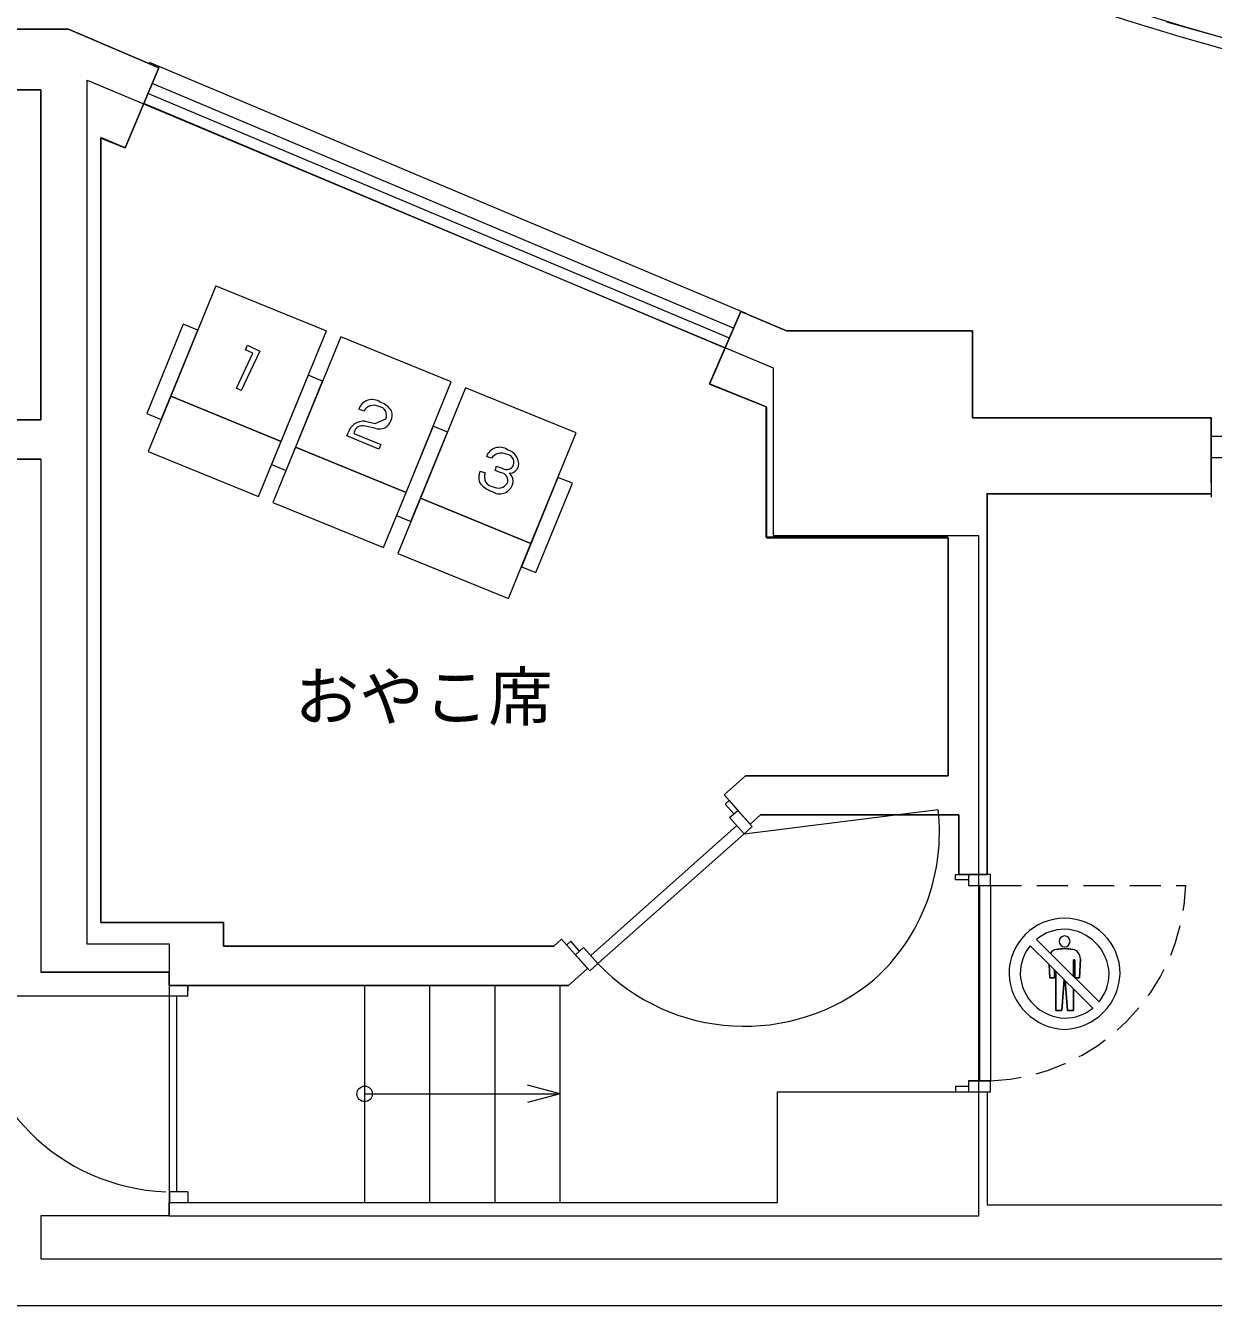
# Model space of a CAD drawing. Units: millimetres on the paper. Extents: x -1 to 279, y -216 to -20.
# Drawn here: x 39.02 to 85.01, y -216.34 to -166.77 of the extents above; entities that cross this region are included whole.
import ezdxf
from ezdxf.enums import TextEntityAlignment as Align

# ---------------------------------------------------------------- set-up
doc = ezdxf.new("R2010")
doc.units = ezdxf.units.MM
doc.linetypes.add('DASHED1', pattern=[1.8, 1.2, -0.6])
for name, color, linetype, lineweight in [('0-E', 7, 'Continuous', 9), ('0-F', 7, 'Continuous', 9), ('1-0', 7, 'DASHED1', 9), ('F-F', 7, 'Continuous', 9)]:
    doc.layers.add(name, color=color, linetype=linetype, lineweight=lineweight)
doc.styles.add('HGｺﾞｼｯｸE', font='')
doc.styles.get('HGｺﾞｼｯｸE').set_extended_font_data('HGｺﾞｼｯｸE')

msp = doc.modelspace()

# ---------------------------------------------------------------- linework, layer by layer
at = {"layer": '0-E'}
for p, q in [((52.109, -181.702), (51.92, -181.625)), ((52.537, -182.37), (52.159, -182.283)), ((57.059, -183.53), (56.867, -183.461)), ((56.62, -184.024), (56.815, -184.096))]:
    msp.add_line(p, q, dxfattribs=at)
msp.add_lwpolyline([(48.082, -179.381), (47.368, -180.909), (47.18, -180.821), (47.815, -179.461), (47.525, -179.326), (47.603, -179.156)], close=True, dxfattribs=at)
for points in [[(52.168, -182.098), (52.549, -182.185), (52.966, -182.007)], [(51.741, -182.52), (51.722, -182.566), (52.77, -183.002), (52.698, -183.173), (51.459, -182.658), (51.506, -182.545)], [(57.433, -184.09), (57.196, -184.003), (57.255, -183.84), (57.495, -183.928)]]:
    msp.add_lwpolyline(points, dxfattribs=at)
for centre, radius, start, end in [((52.442, -181.813), 0.555, 56.3455, 160.1543), ((52.461, -182.161), 0.86, 32.5755, 70.343), ((52.495, -181.923), 0.445, 63.0133, 150.1991), ((52.655, -181.866), 0.342, 335.7666, 82.9417), ((52.696, -181.855), 0.514, 334.3334, 17.8075), ((52.106, -182.72), 0.625, 84.3005, 163.7393), ((52.056, -182.589), 0.323, 71.3917, 167.6539), ((52.701, -181.69), 0.7, 256.4069, 288.9819), ((52.669, -181.899), 0.522, 299.8196, 339.9914), ((57.372, -183.644), 0.538, 55.4534, 160.1314), ((57.43, -183.783), 0.449, 65.1453, 145.7579), ((57.611, -183.689), 0.314, 341.1862, 88.5804), ((57.511, -183.778), 0.6, 353.8785, 73.9047), ((57.642, -183.679), 0.289, 239.3817, 337.3198), ((57.751, -183.734), 0.373, 269.0942, 343.1776), ((57.152, -184.282), 0.591, 154.1258, 198.5496), ((57.159, -184.257), 0.379, 154.8263, 264.4713), ((57.392, -184.386), 0.299, 336.9166, 82.0004), ((57.505, -184.414), 0.39, 335.018, 52.0352), ((57.404, -183.841), 1.027, 217.7463, 251.7797), ((57.376, -184.388), 0.519, 235.6619, 338.4121), ((57.319, -184.258), 0.425, 242.4249, 324.8098)]:
    msp.add_arc(centre, radius, start, end, dxfattribs=at)
at = {"layer": '0-F'}
for p, q in [((86.937, -167.685), (83.213, -166.637)), ((43.807, -168.191), (66.903, -177.905)), ((66.432, -178.491), (43.914, -169.015)), ((66.269, -178.875), (43.753, -169.403)), ((66.104, -179.265), (43.591, -169.785)), ((46.382, -176.849), (44.634, -181.127)), ((46.382, -176.847), (50.662, -178.596)), ((45.121, -178.341), (43.707, -181.801)), ((45.679, -178.569), (45.121, -178.341)), ((44.265, -182.029), (45.679, -178.569)), ((48.038, -185.013), (50.662, -178.596)), ((51.218, -178.825), (49.47, -183.103)), ((55.496, -180.573), (51.218, -178.825)), ((49.957, -180.317), (48.544, -183.777)), ((50.515, -180.545), (49.957, -180.317)), ((49.102, -184.005), (50.515, -180.545)), ((53.749, -184.851), (55.496, -180.573)), ((56.054, -180.801), (54.306, -185.079)), ((60.333, -182.549), (56.054, -180.801)), ((44.634, -181.127), (43.76, -183.267)), ((48.912, -182.875), (44.634, -181.127)), ((44.634, -181.127), (48.912, -182.875)), ((43.707, -181.801), (44.265, -182.029)), ((67.709, -181.569), (67.709, -186.613)), ((54.793, -182.293), (53.38, -185.753)), ((55.351, -182.521), (54.793, -182.293)), ((84.93, -182.677), (84.93, -181.963)), ((53.938, -185.981), (55.351, -182.521)), ((58.585, -186.827), (60.333, -182.549)), ((84.93, -183.519), (84.93, -182.677)), ((84.93, -182.677), (85.351, -182.677)), ((84.93, -184.485), (84.93, -182.803)), ((43.76, -183.267), (48.038, -185.013)), ((49.47, -183.103), (48.596, -185.243)), ((53.749, -184.851), (49.47, -183.103)), ((49.47, -183.103), (53.749, -184.851)), ((48.544, -183.777), (49.102, -184.005)), ((84.93, -183.519), (84.93, -185.031)), ((85.351, -183.519), (84.93, -183.519)), ((59.63, -184.269), (58.216, -187.729)), ((60.188, -184.497), (59.63, -184.269)), ((52.874, -186.991), (53.749, -184.851)), ((58.774, -187.957), (60.188, -184.497)), ((48.596, -185.243), (52.874, -186.991)), ((54.306, -185.079), (53.432, -187.219)), ((58.585, -186.827), (54.306, -185.079)), ((54.306, -185.079), (58.585, -186.827)), ((53.38, -185.753), (53.938, -185.981)), ((57.711, -188.965), (58.585, -186.827)), ((67.709, -186.613), (74.736, -186.613)), ((53.432, -187.219), (57.711, -188.965)), ((58.216, -187.729), (58.774, -187.957)), ((66.104, -196.929), (66.259, -196.787)), ((66.435, -197.305), (66.104, -196.929)), ((66.259, -196.787), (66.593, -197.167)), ((66.279, -197.445), (66.593, -197.167)), ((66.593, -197.167), (67.153, -197.793)), ((66.835, -198.075), (74.352, -197.131)), ((60.901, -202.789), (66.56, -197.759)), ((66.279, -197.445), (66.835, -198.075)), ((66.835, -198.075), (66.279, -197.445)), ((61.176, -203.103), (66.835, -198.075)), ((67.153, -197.793), (66.835, -198.075)), ((75.028, -199.655), (75.533, -199.655)), ((75.028, -199.863), (75.028, -199.655)), ((76.375, -199.655), (75.533, -199.655)), ((75.533, -199.655), (75.533, -200.073)), ((76.375, -200.073), (76.375, -199.655)), ((75.533, -199.863), (75.028, -199.863)), ((75.533, -200.073), (76.375, -200.073)), ((75.533, -200.073), (76.375, -200.073)), ((75.955, -200.073), (75.955, -207.643)), ((76.375, -200.073), (76.375, -207.643)), ((78.16, -202.162), (78.701, -202.704)), ((60.126, -202.237), (59.971, -202.377)), ((60.463, -202.615), (60.126, -202.237)), ((60.308, -202.757), (60.621, -202.475)), ((60.621, -202.475), (61.176, -203.103)), ((60.621, -202.475), (61.176, -203.103)), ((60.864, -203.383), (60.308, -202.757)), ((61.176, -203.103), (60.864, -203.383)), ((79.82, -203.658), (79.86, -202.918)), ((44.582, -204.363), (44.582, -203.943)), ((45.293, -204.363), (45.293, -203.943)), ((52.147, -212.353), (52.147, -203.943)), ((54.673, -212.353), (54.673, -203.943)), ((57.198, -212.353), (57.198, -203.943)), ((59.717, -212.353), (59.717, -203.943)), ((44.582, -204.363), (36.881, -204.363)), ((44.582, -211.935), (44.582, -204.363)), ((45.293, -204.363), (44.582, -204.363)), ((44.873, -211.935), (44.873, -204.363)), ((75.533, -207.643), (76.375, -207.643)), ((76.375, -207.643), (75.533, -207.643)), ((75.533, -207.643), (75.533, -208.065)), ((76.375, -208.065), (76.375, -207.643)), ((59.717, -208.148), (58.457, -208.486)), ((75.028, -207.855), (75.028, -208.065)), ((75.533, -207.855), (75.028, -207.855)), ((75.028, -208.065), (75.533, -208.065)), ((75.533, -208.065), (76.375, -208.065)), ((45.293, -211.935), (44.582, -211.935)), ((44.582, -211.935), (44.582, -212.353)), ((45.293, -211.935), (45.293, -212.353)), ((44.582, -212.353), (44.582, -212.143)), ((44.582, -212.353), (45.293, -212.353)), ((45.293, -212.143), (45.293, -212.353))]:
    msp.add_line(p, q, dxfattribs=at)
at = {"layer": '0-F', "linetype": 'DASHED1'}
msp.add_line((76.375, -200.073), (83.947, -200.073), dxfattribs=at)
at = {"layer": '0-F'}
for points in [[(39.603, -183.561), (38.047, -183.561), (38.047, -182.047), (39.603, -182.047), (39.603, -169.265), (38.047, -169.265), (38.044, -168.129), (37.837, -168.129), (37.837, -166.909), (38.047, -166.909), (40.673, -166.909), (44.178, -168.405), (42.874, -171.505)], [(38.047, -183.561), (39.603, -183.561), (39.609, -203.437), (44.58, -203.437), (44.58, -203.943), (60.043, -203.943), (60.781, -203.289), (59.774, -202.155), (59.469, -202.427), (46.681, -202.427), (46.681, -201.509), (41.929, -201.509), (41.929, -171.139), (42.874, -171.505), (44.178, -168.405), (40.858, -166.989), (40.673, -166.909), (38.047, -166.909)], [(38.047, -169.265), (39.603, -169.265), (39.603, -182.047), (38.047, -182.047)], [(42.874, -171.505), (41.929, -171.113), (41.929, -201.509), (46.681, -201.509), (46.681, -202.427), (59.469, -202.427), (59.774, -202.155), (60.781, -203.289), (60.043, -203.943), (44.58, -203.943), (44.58, -203.437), (39.615, -203.437)], [(79.356, -204.924), (79.275, -203.765), (79.227, -203.716), (79.142, -204.924), (78.906, -204.924), (78.906, -203.395), (78.852, -203.342), (78.852, -203.658), (78.678, -203.658), (78.65, -203.14), (77.917, -202.407)], [(78.701, -202.704), (79.592, -203.595), (79.592, -202.95), (79.646, -202.95), (79.646, -203.649), (79.655, -203.658), (79.82, -203.658)], [(78.927, -202.551), (79.249, -202.521), (79.571, -202.551)], [(79.86, -202.918), (79.82, -203.658), (79.655, -203.658), (80.583, -204.585)], [(44.582, -204.155), (44.582, -203.943), (45.293, -203.943), (45.293, -204.155)], [(80.338, -204.828), (79.592, -204.082), (79.592, -204.924), (79.356, -204.924)], [(172.353, -214.543), (39.615, -214.543), (39.615, -212.859), (44.58, -212.859), (44.58, -212.353), (68.131, -212.353), (68.131, -208.065), (76.251, -208.065), (76.251, -212.441), (121.839, -212.441)], [(172.353, -214.543), (39.615, -214.543), (39.615, -212.859), (44.58, -212.859), (44.58, -212.353), (68.131, -212.353), (68.131, -208.065), (76.251, -208.065), (76.251, -212.441), (121.839, -212.441)], [(52.147, -208.148), (59.717, -208.148), (58.457, -207.811)]]:
    msp.add_lwpolyline(points, dxfattribs=at)
for points in [[(41.399, -168.881), (67.959, -180.031), (67.959, -186.525), (75.915, -186.525), (75.915, -212.883), (44.584, -212.883), (44.584, -202.343), (41.399, -202.343)], [(84.93, -184.905), (76.227, -184.905), (76.251, -184.905), (76.251, -199.655), (75.153, -199.655), (75.153, -197.337), (67.474, -197.337), (67.068, -197.699), (66.063, -196.569), (66.897, -195.827), (74.736, -195.827), (74.736, -186.613), (74.713, -186.587), (67.691, -186.587), (67.691, -181.541), (65.498, -180.643), (66.714, -177.849), (68.481, -178.599), (75.68, -178.599), (75.68, -181.963), (84.93, -181.963)], [(84.937, -181.963), (75.68, -181.963), (75.68, -178.599), (68.481, -178.601), (66.714, -177.849), (65.498, -180.657), (67.691, -181.541), (67.691, -186.587), (74.713, -186.587), (74.736, -186.613), (74.736, -195.827), (66.897, -195.827), (66.063, -196.569), (67.068, -197.699), (67.474, -197.337), (75.153, -197.337), (75.153, -199.655), (76.251, -199.655), (76.251, -184.905), (84.937, -184.905)], [(78.852, -203.658), (78.852, -203.342), (78.65, -203.14), (78.678, -203.658)], [(79.592, -202.95), (79.592, -203.595), (79.646, -203.649), (79.646, -202.95)], [(79.142, -204.924), (79.227, -203.716), (78.906, -203.395), (78.906, -204.924)], [(79.655, -203.658), (79.646, -203.649), (79.646, -203.658)], [(79.356, -204.924), (79.592, -204.924), (79.592, -204.082), (79.275, -203.765)]]:
    msp.add_lwpolyline(points, close=True, dxfattribs=at)
msp.add_circle((52.147, -208.148), 0.3, dxfattribs=at)
for centre, radius, start, end in [((113.235, -67.098), 103.938, 243.06819, 267.95091), ((113.208, -67.189), 104.266, 243.05882, 267.9642), ((66.711, -198.022), 7.692, 312.081, 6.6487), ((79.25, -203.496), 2.152, 90.0133, 180.0107), ((79.249, -203.496), 2.152, 359.992, 89.9894), ((79.258, -203.51), 1.738, 90.1744, 129.1897), ((79.257, -202.25), 0.223, 92.1139, 177.9928), ((79.241, -202.25), 0.223, 2.0801, 87.8399), ((79.187, -203.558), 1.788, 2.1052, 87.8848), ((79.265, -203.498), 1.734, 141.0295, 179.8221), ((78.994, -202.893), 0.348, 100.9919, 147.1564), ((78.999, -202.901), 0.357, 101.5975, 146.5507), ((79.253, -204.309), 1.788, 90.1369, 100.5118), ((79.257, -202.234), 0.223, 182.037, 267.8563), ((79.24, -202.234), 0.224, 272.2197, 357.8603), ((79.247, -204.283), 1.761, 79.4098, 89.9447), ((79.494, -202.909), 0.366, 358.5211, 77.8788), ((79.494, -202.909), 0.365, 358.4907, 77.9093), ((66.86, -197.657), 7.871, 223.7779, 309.4979), ((79.331, -203.414), 2.235, 182.1115, 267.8911), ((79.319, -203.427), 1.788, 182.0919, 267.8914), ((79.168, -203.416), 2.233, 272.0665, 357.9255), ((79.233, -203.486), 1.74, 320.8309, 359.8017), ((44.744, -204.073), 7.868, 182.1137, 267.8734), ((79.249, -203.484), 1.73, 270.1394, 309.0211)]:
    msp.add_arc(centre, radius, start, end, dxfattribs=at)
at = {"layer": '0-F', "linetype": 'DASHED1'}
msp.add_arc((76.086, -199.783), 7.866, 272.1034, 357.883, dxfattribs=at)
at = {"layer": 'F-F'}
msp.add_line((-0.619, -216.339), (279.381, -216.339), dxfattribs=at)

# ---------------------------------------------------------------- texts
at = {"layer": '1-0', "style": 'HGｺﾞｼｯｸE'}
msp.add_text('おやこ席', height=1.833, dxfattribs=at).set_placement((49.432, -194.229), align=Align.BOTTOM_LEFT)

doc.saveas('drawing.dxf')
